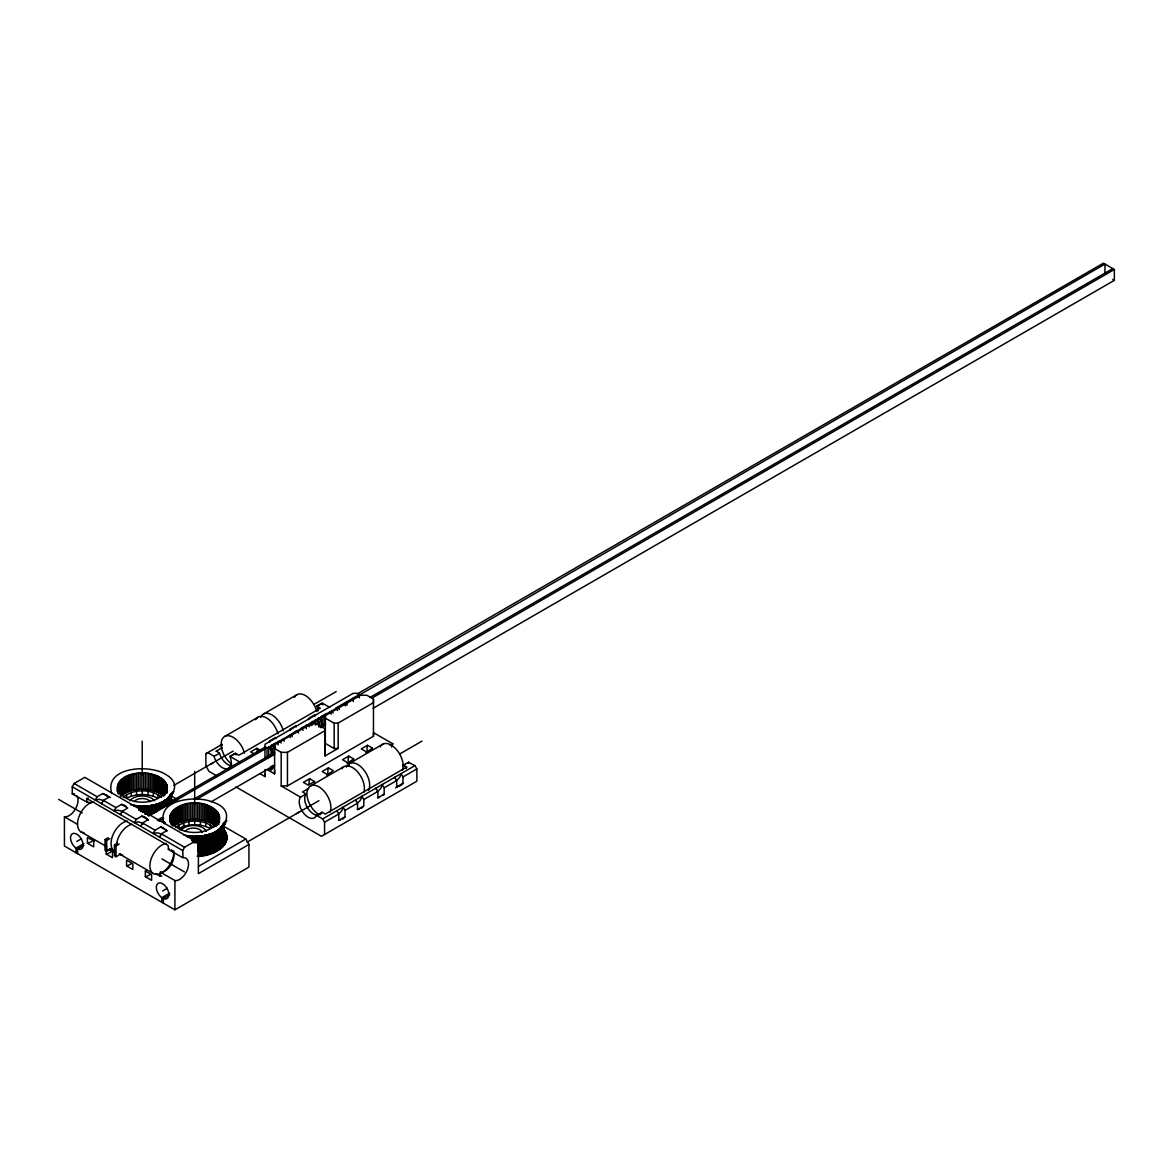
<?xml version="1.0" encoding="UTF-8"?>
<svg xmlns="http://www.w3.org/2000/svg" width="1173" height="1173" viewBox="0 0 1173 1173"><rect width="100%" height="100%" fill="white"/><g stroke="black" fill="none" stroke-linecap="round" stroke-linejoin="round"><path stroke-width="1.5" d="M139.528 810.382L138.678 805.939L130.482 804.766M143.868 812.244L143.517 806.042L138.678 805.939L139.044 810.352M143.385 812.259L143.517 806.042L145.555 813.959L145.921 805.939C162.504 807.962 188.809 786.936 165.188 774.165C149.689 764.224 103.605 766.541 111.758 793.549M148.165 815.543L148.311 805.734L148.766 815.47L148.986 806.364L151.845 805.221L151.434 813.226M150.408 773.769L157.974 776.203L163.648 779.972L163.648 796.232L157.974 792.464L150.408 790.045L150.408 773.769C137.93 771.013 115.291 774.737 117.432 791.746M152.343 813.036L152.989 805.001L152.695 812.962L152.989 805.001L150.613 806.1L150.613 815.147M153.106 805.602L152.915 812.918L153.106 805.602L156.346 804.209L154.66 805.206L154.66 812.449M156.815 810.03L157.417 803.886L155.437 805.03L155.437 810.455M161.654 794.59L161.654 778.329M166.815 798.974L166.654 804.546C164.117 799.766 169.689 793.974 167.563 803.769L167.563 798.314L170.32 796.716M170.935 794.59L171.199 802.435M171.023 794.883L171.038 802.185L171.317 793.901L171.258 802.156M187.167 836.525L193.604 837.038L193.604 842.507L193.486 836.29L184 835.249M196.258 842.493L197.108 836.246C219.512 839.428 242.298 811.1 211.902 801.804C196.551 795.353 155.701 799.077 164.147 823.783M223.295 828.768C235.905 844.032 211.814 857.067 198.31 856.07L198.31 836.188M203.061 855.557L202.211 850.982L202.211 836.525L203.061 835.66M191.917 840.63L192.269 836.246L192.519 837.053L199.249 836.892L205.378 835.249L203.823 836.246L204.234 855.352L203.252 850.806L203.252 836.349L204.234 835.469M211.902 833.431L210.143 834.531L210.143 848.988L211.902 853.328M197.636 851.422L207.826 849.736L215.656 846.378L215.817 831.833L215.817 846.29L217.577 850.718L215.216 846.642L215.216 832.185L220.729 828.71L215.656 831.921L215.553 846.451L217.577 850.718L215.979 846.202L215.817 831.833L218.413 830.323L211.301 834.062L213.911 832.654L211.932 833.812L211.932 848.284L213.911 852.536L212.797 847.903L212.943 833.329L218.413 830.323M223.838 825.719L220.641 827.83L220.363 842.625L223.295 846.232L220.744 842.185L220.744 827.727L223.838 825.719L219.981 828.534L218.545 844.34L220.729 848.592L218.046 844.751L218.046 830.279L218.677 844.237L220.729 848.592L218.339 844.516L218.339 830.059L221.418 828.138L217.577 830.631L215.729 846.32L215.759 831.848M215.817 831.833L215.817 846.29L220.685 842.229L220.847 827.61L220.641 842.287L223.295 846.232L220.847 842.067L220.744 827.727L220.744 842.185L223.325 837.551L223.325 824.883M221.932 840.586L224.805 844.325L221.8 840.762L221.8 826.335L225.231 823.783L222.093 825.865M222.357 825.396L222.313 839.912L225.231 843.68L222.43 839.736L222.357 825.323L222.357 839.868L225.231 843.68L222.093 840.323L222.43 825.279M223.119 838.182L226.242 841.657L223.031 838.358L223.369 824.766L225.612 823.123M223.706 835.425L227.019 838.196L223.676 834.853L223.588 824.282L223.647 836.041L226.961 838.9L223.676 835.704L223.325 837.478M223.339 824.795L223.339 837.346L223.662 823.138L223.369 837.419L226.477 840.982L223.222 837.903M260.245 773.843L264.981 776.57L264.981 774.209M264.981 758.946L264.981 744.254L353.19 693.331L357.266 693.331L359.305 694.504M267.019 769.473L274.599 773.857L274.599 744.928L311.798 723.462L315.948 723.565L324.774 728.668L325.053 755.94L338.176 748.359L338.176 723.052L373.469 702.671L373.469 699.064L366.885 695.266L360.624 695.266L325.346 715.633L325.346 718.14L334.173 723.242L338.176 723.052M308.778 788.315L302.517 791.922L306.08 793.974L300.537 797.156L281.183 785.925L281.183 752.348L274.599 748.55L274.599 744.928M281.183 785.925L287.444 785.925L287.444 752.348L325.053 730.632M324.774 728.668L325.053 755.94M325.346 715.633L325.346 743.447L334.173 748.55L338.176 748.359M334.173 748.55L334.173 723.242M287.444 785.925L373.469 736.248L373.469 699.064M168.604 797.083L168.34 804.722L168.296 797.523L170.906 796.1L167.974 797.919L167.974 803.344M169.909 802.464L169.924 795.206L169.924 802.42L169.982 795.147L172.842 793.549M170.642 795.455L170.672 802.64L170.701 794.033M201.155 836.642L200.7 855.865L200.7 835.982L196.624 837.053L196.419 842.478L197.108 836.246L193.486 836.29M204.234 855.352L203.559 836.276L203.662 850.733L200.818 851.158L200.862 836.686L201.888 835.836L200.554 836.745L200.7 855.865L201.888 835.836M208.735 834.458L205.084 835.982L204.982 850.454L205.084 835.982L206.507 835.015L204.278 836.158L204.278 850.616L205.378 855.132L205.29 835.909L206.507 835.015M207.826 849.736L208.735 854.34L207.489 849.839L207.577 835.337L210.861 833.798L208.677 835.015L208.677 849.487L209.806 854.017L209.19 834.809L210.861 833.798M211.536 848.446L212.914 852.947L211.243 848.563L211.301 834.062L208.999 834.912L209.806 854.017L208.251 849.619L208.251 835.147L209.806 834.135L204.732 836.056L205.378 855.132L205.084 835.982M212.606 833.519L212.43 848.05L212.548 833.519L212.518 848.006L213.911 852.536L212.313 848.108L212.313 833.651L214.864 832.229L212.68 833.46L212.606 847.976L214.6 832.522L217.577 830.836L212.768 833.402L212.606 847.976L212.606 833.519L214.864 832.229M216.081 831.613L215.861 846.217L217.416 845.176L217.533 830.675L217.548 845.103L217.577 830.631L217.533 845.132L219.981 849.149L217.753 844.971M220.363 828.167L223.295 826.349L219.952 828.593L219.952 843.064L220.128 828.402L223.295 826.349L218.764 829.634L218.677 844.237L221.418 848.035M221.8 840.762L221.726 826.452L225.231 823.783L221.932 826.129L221.858 840.674M223.706 824.062L223.706 835.044M163.692 801.364L163.531 806.951L163.428 801.584L168.34 798.461L166.185 799.561M166.082 799.678L165.95 805.235M167.636 803.681L167.651 798.241M169.469 797.787L169.455 803.226L169.704 795.617M171.229 802.097L171.258 794.839M192.269 836.246L192.46 840.66L192.533 837.023M195.129 842.507L195.011 837.082L195.906 836.29L195.774 842.507M197.797 845.015L199.249 836.892L200.7 835.982L199.615 836.848L199.513 855.982L199.454 836.862L199.454 851.319L197.944 851.451M212.914 852.947L211.052 848.651L211.243 834.106L211.257 848.534L211.536 833.974L213.911 832.654L209.205 834.853L208.911 849.399L211.243 834.106L211.243 848.563L209.19 849.281L210.861 853.68M163.164 807.156L163.267 801.672L163.311 807.053L163.34 801.614L165.188 800.587L155.862 804.913L155.862 810.323M164.953 800.529L165.232 805.778L165.364 800.265L167.592 799.018L160.408 803.197L160.29 808.637L160.217 803.27L161.522 802.405L159.543 803.578L159.543 809.003M169.367 803.373L169.411 797.86M170.012 802.317L170.041 795.03L170.041 802.259M199.249 851.349L199.513 836.085M203.472 850.777L203.34 836.305L205.378 835.249L203.472 836.305L200.92 851.158L200.92 836.701L200.92 851.158M208.735 854.34L207.284 849.897L207.372 835.381L209.806 834.135L207.826 835.279L207.68 849.78L207.68 835.308L207.533 849.809L205.304 850.396L205.304 835.938M168.413 804.649L168.501 797.215L171.962 794.839M171.302 795.074L171.243 801.54L171.331 793.842L171.273 802.596L171.199 793.901M192.284 837.038L192.079 840.63M194.982 842.507L195.011 837.082L194.835 842.522M196.595 842.478L196.624 837.053L196.507 842.478M208.941 834.912L208.677 849.487L208.941 834.912L208.911 849.399L209.087 834.853L210.143 834.531M216.697 851.202L214.439 847.082L214.395 832.595L217.577 830.836L214.879 832.375L214.63 846.95L216.697 851.202L214.879 846.847M214.439 847.082L214.6 832.522L214.63 846.95L212.68 847.918M207.372 849.839L207.577 835.337M196.859 837.053L196.771 842.478L197.108 836.246M199.249 836.892L199.513 855.982M203.34 850.762L203.472 836.305M223.618 833.402L226.961 836.114L223.544 832.918M170.672 797.449L170.803 794.209L170.73 802.508M224.805 844.325L221.726 840.924L220.759 842.111L221.8 826.335L221.111 827.17M167.109 792.244L166.757 784.634L163.648 779.972M169.88 816.364C173.208 837.478 213.809 837.683 219.6 817.874C214.6 796.526 168.721 797.699 169.821 821.98M190.964 836.95L191.067 836.188L187.797 836.613M205.172 850.396L207.489 835.381L207.533 849.809M223.588 836.056L226.844 839.589M194.923 837.097L193.941 842.493L193.912 837.038M314.232 782.362L314.525 781.555L309.628 778.725L309.203 780.954A27.683 15.982 60 0 0 309.027 783.799M326.754 775.133L333.308 770.705L328.411 767.875L327.985 770.104A27.683 15.982 60 0 0 327.824 772.963M336.71 811.452L336.842 810.719L338.777 813.989L338.777 820.396L345.038 816.775L345.038 810.382L343.103 807.097L342.971 807.845A21.041 12.141 60 0 1 339.114 813.314M353.381 759.767L353.659 758.96L348.762 756.13L348.337 758.359A27.683 15.982 60 0 0 348.176 761.204M355.492 800.616L355.639 799.869L357.56 803.153L357.56 809.546L363.821 805.924L363.821 799.531L361.9 796.247L361.753 796.995A21.041 12.141 60 0 1 357.912 802.479M372.164 748.917L372.442 748.11L367.545 745.28L367.12 747.509A27.683 15.982 60 0 0 366.958 750.368M375.844 788.857L375.99 788.109L377.911 791.394L377.911 797.787L384.172 794.18L384.172 787.787L382.251 784.502L382.105 785.25A21.041 12.141 60 0 1 376.797 791.364M394.627 778.022L394.773 777.274L396.709 780.558L396.709 786.951L395.785 787.992M169.029 797.904L166.287 799.531L166.243 804.986L166.258 799.502L167.563 798.314L167.578 803.725M220.744 842.185L220.641 827.83M167.109 788.623C159.645 806.98 122.696 806.936 117.403 787.127M223.002 825.851L223.046 838.387L223.222 825.249M145.921 805.939L144.47 806.804L144.47 812.229M148.986 806.364L146.86 806.643L146.904 813.857L147.124 805.851L146.625 813.886M347.105 763.388L353.659 758.96M365.903 752.538L372.442 748.11M402.72 766.409A12.624 7.287 60 0 0 403.248 765.514L406.664 767.083L325.258 814.091L321.959 812.185L316.358 815.675A12.624 7.287 60 0 1 304.13 813.813A12.624 7.287 60 0 1 300.449 797.259L300.596 797.141M321.959 812.185L321.842 812.508A12.624 7.287 60 0 1 321.314 813.417M235.949 786.936L321.446 836.29L416.87 781.189L416.87 768.901L414.949 765.617L408.659 762.391A12.624 7.287 60 0 1 408.131 763.286M406.664 767.083L406.635 767.157A17.038 9.839 60 0 1 406.122 768.579M226.242 841.657L223.002 838.519L222.357 839.868L222.973 825.704L223.075 838.27M219.952 828.593L220.04 842.947L222.709 846.847L219.835 843.182L220.128 828.402M90.746 803.402A12.624 7.287 -60 0 0 87.095 802.229L72.257 793.93L72.257 786.804L74.134 783.491L84.779 777.347L198.369 842.932M104.03 793.828L102.667 793.564L97.124 796.76L95.248 800.074L95.966 799.825A21.041 12.141 -60 0 1 103.928 801.364M110.291 797.449L108.928 797.185L103.4 800.382L101.508 803.696L102.227 803.446M126.435 806.76A27.683 15.982 -60 0 0 122.828 804.678L121.449 804.414L115.922 807.611L114.045 810.924L114.763 810.675A21.041 12.141 -60 0 1 122.71 812.215M121.449 804.414L127.71 808.021L122.183 811.232L120.306 814.531L121.024 814.282M148.209 820.147A27.683 15.982 -60 0 0 143.179 816.423L141.801 816.159L136.273 819.355L134.396 822.669L135.115 822.42A21.041 12.141 -60 0 1 143.062 823.974M141.801 816.159L148.077 819.78L142.534 822.977L140.657 826.291L141.376 826.041M163.883 828.109A27.683 15.982 -60 0 0 161.962 827.273L160.598 827.009L155.056 830.205L153.179 833.519L153.898 833.27A21.041 12.141 -60 0 1 161.845 834.809M160.598 827.009L166.859 830.631L161.317 833.827L159.44 837.141L160.158 836.892M161.83 875.996A17.038 9.839 -60 0 1 160.334 876.26L160.334 872.14L175.07 880.63A12.624 7.287 -60 0 0 187.563 869.164A12.624 7.287 -60 0 0 183.061 857.639L182.724 850.572L184.601 847.258L195.246 841.114M162.05 807.801L162.05 802.376L162.109 807.757L162.226 802.273L164.308 801.071L162.49 802.127L162.49 805.748M146.904 806.613L146.86 813.871L147.124 805.851M190.686 836.921L191.067 836.188L191.434 836.994M221.111 841.642L221.726 826.452L221.565 841.026M221.345 826.862L221.345 841.32M345.038 816.775L344.129 817.83A27.683 15.982 60 0 1 342.443 819.077M383.263 795.221L384.172 794.18M395.58 780.514A21.041 12.141 60 0 0 400.887 774.4L401.034 773.652L402.969 776.937L402.969 783.329L402.046 784.385A27.683 15.982 60 0 1 396.313 786.878M148.648 806.423L148.531 815.499L148.443 806.452L149.499 805.587M306.006 793.989L305.918 794.092A12.624 7.287 60 0 0 307.253 807.317A12.624 7.287 60 0 0 318.015 815.264M150.672 805.411L148.766 806.423M222.709 826.965L218.677 829.78L221.418 828.138M219.776 843.167L218.647 844.208L218.545 829.883L218.471 844.384L218.574 829.81M156.537 811.907L156.288 804.766L156.42 811.951L156.288 804.766L157.417 803.886L156.698 810.074L156.698 804.605L160.525 802.801L159.147 803.74L159.015 809.209M151.845 805.221L149.499 806.276L149.499 815.308M219.659 828.812L219.659 843.27M224.16 823.065L226.477 821.085L224.307 822.669M150.408 790.045C140.584 788.285 129.397 789.312 121.406 795.807L121.406 779.546M216.037 810.206L216.037 826.481C204.381 817.097 185.701 817.097 173.795 826.056L173.795 809.781M224.424 822.244L226.682 820.396M154.895 812.42L154.895 805.191L156.346 804.209M151.889 813.138L151.889 805.91L154.118 804.766M123.121 797.244C133.722 788.652 150.877 788.652 161.478 797.244M175.51 827.493C186.111 818.901 203.266 818.901 213.867 827.493M218.046 830.279L217.65 845.044M155.247 804.502L152.915 805.69M206.301 835.689L207.636 834.736M171.683 793.051L173.853 791.526M171.419 793.681L173.56 792.215M162.827 805.558L163.267 801.672M193.604 837.082L195.906 836.29L195.29 842.507M170.364 795.543L172.416 794.194M222.753 825.792L224.805 824.443M221.301 827.038L224.351 825.088M156.815 804.605L158.487 803.549M160.525 802.801L158.854 803.857L158.854 809.282M159.513 803.197L157.446 804.326L157.446 809.751M162.226 802.273L162.255 807.669M169.704 797.317L166.654 799.121M210.817 848.695L211.008 834.164L212.914 833.05M222.093 827.552L219.278 829.252L219.278 843.71L222.093 847.449M162.475 801.98L159.924 803.402L159.924 808.827L160.217 803.27M217.196 845.322L217.342 830.777L219.981 829.267M163.692 806.789L163.868 801.247L166.83 799.561M216.433 831.364L219.219 829.81M224.805 736.38L258.295 717.026M263.588 713.961L297.077 694.621M216.946 775.969L209.029 771.394L205.905 765.969L205.905 753.682L222.034 744.43L222.181 745.339M216.213 751.219L222.445 747.494M205.905 753.682L207.841 752.626L213.999 756.189L219.6 753.491A12.624 7.287 60 0 0 231.301 765.72M210.583 764.166L233.119 751.145M314.247 704.255L336.211 691.571M76.788 841.422L81.523 838.695M173.883 785.367L213.266 762.626M213.999 756.189L214.131 756.658A12.624 7.287 60 0 0 226.345 768.901A12.624 7.287 60 0 0 230.04 756.6L235.362 753.154L238.925 755.207L320.332 708.199L316.769 706.146L322.179 703.023L329.804 707.436M229.952 756.409L235.524 753.447A12.624 7.287 60 0 1 236.037 754.943M316.769 706.146L322.34 703.316A12.624 7.287 60 0 1 322.868 704.826M76.01 852.742L76.01 848.152L83.884 843.607M77.579 853.636L77.579 849.032L83.884 845.396M170.906 796.1L168.194 797.669L168.194 804.898M160.965 802.875L166.023 800.074M260.553 750.397L256.887 748.271L250.626 751.893L254.292 754.019M111.376 848.563L106.611 851.305L105.057 850.41L105.057 839.56L108.224 837.727M147.901 814.824L265.362 747.01M357.413 693.859L1103.397 263.177L1114.35 269.497L1114.35 280.347L373.131 708.287M105.057 839.56L106.611 840.469L109.793 838.636M149.47 815.719L265.333 748.829M264.981 746.615L267.019 747.788L269.204 747.069L271.095 750.324L271.095 755.647M274.218 753.828L274.218 748.506C273.236 742.67 267.503 745.984 272.415 749.547L272.415 754.869M281.183 743.037L279.936 740.867L273.206 744.21L274.922 746.658M309.364 726.776L308.118 724.606L301.388 727.949L303.103 730.383M314.291 723.932L312.575 721.483L308.118 724.606M321.182 726.717L321.182 721.395C320.214 715.559 314.481 718.873 319.393 722.436L318.059 723.198C317.077 717.363 311.344 720.677 316.255 724.24M324.32 724.914L324.32 719.592C323.337 713.756 317.604 717.07 322.516 720.633L322.516 725.955M331.285 714.122L330.038 711.952L323.293 715.295L325.654 718.814L324.32 719.592M359.466 697.847L358.22 695.677L356.416 696.176L335.83 708.067L337.545 710.501M269.204 747.069L270.538 746.292M272.341 745.251L273.676 744.488M284.321 741.233L283.06 739.063L279.936 740.867M290.581 737.612L289.32 735.456L283.06 739.063M289.32 735.456L296.916 730.53L298.646 732.964M297.385 730.794L301.857 728.213M313.044 721.762L314.379 720.984M316.182 719.943L317.502 719.181M319.305 718.14L320.64 717.377M322.443 716.336L323.763 715.559M330.038 711.952L336.299 708.331M271.095 750.324L272.415 749.547M274.218 748.506L275.552 747.744M321.182 721.395L322.516 720.633M120.775 853.988L116.01 856.73L114.441 855.835L114.441 844.985L117.623 843.152M157.299 820.25L162.065 817.493M193.809 799.165L274.746 752.436M319.188 726.776L325.537 723.111M369.979 697.451L1112.781 268.602M114.441 844.985L116.01 845.894L119.177 844.061M158.868 821.144L163.619 818.402M196.961 799.15L274.731 754.254M320.757 727.685L325.522 724.929M371.548 698.36L1114.35 269.497M211.243 801.76L274.731 765.104M268.734 768.491L271.095 769.84L272.415 769.077L272.415 765.529M309.628 778.725L303.367 782.347L308.264 785.162L314.525 781.555M328.411 767.875L322.15 771.497L327.047 774.327M348.762 756.13L342.501 759.737L347.399 762.567M367.545 745.28L361.284 748.902L366.181 751.717M310.596 785.91L344.085 766.555M349.378 763.506L382.867 744.151M346.358 766.614L349.481 764.811M390.125 745.427L392.896 743.858L373.469 732.641L373.469 736.248M198.398 866.407L245.802 839.032L248.94 844.457L248.94 867.082L174.894 909.823L64.427 846.041L64.427 816.775L77.521 824.355M296.388 813.71L318.909 800.675M400.037 753.799L422.001 741.101M162.592 890.952L167.314 888.225M247.078 842.17L299.056 812.156M248.94 844.457L198.369 873.65L198.516 836.906M161.801 902.272L161.801 897.697L169.674 893.137M163.37 903.166L163.37 898.562L169.674 894.926M403.365 765.177L408.776 762.054M316.475 815.352L322.648 818.915L414.949 765.617M324.569 834.487L324.569 822.2L338.777 813.989M345.038 810.382L357.56 803.153M363.821 799.531L377.911 791.394M384.172 787.787L396.709 780.558M402.969 776.937L416.87 768.901M396.709 786.951L402.969 783.329M167.592 799.018L165.144 800.426L165.085 805.895L165.261 800.323M163.164 801.731L165.188 800.587L163.59 801.482M165.95 799.81L168.34 798.461L165.657 800.045L165.657 805.47M167.446 798.461L167.123 805.924M220.099 745.485L222.034 744.43M214.747 832.434L214.483 847.023M159.015 803.784L158.883 809.253M157.959 794.605L157.959 798.226C148.326 793.256 136.273 793.256 126.64 798.226L126.64 794.605M210.348 824.854L210.348 828.461C200.715 823.505 188.662 823.505 179.029 828.461L179.029 824.854M144.719 805.998L143.517 806.042L146.86 806.643L134.323 806.203M94.529 841.07L87.418 837.61L87.418 843.255L89.573 842.522A27.683 15.982 -60 0 0 92.124 841.232M106.215 849.868L106.215 854.105L108.356 853.358A27.683 15.982 -60 0 0 110.907 852.082M126.567 865.865L132.828 869.472L132.828 863.812L126.567 860.205L126.567 865.865L128.707 865.117A27.683 15.982 -60 0 0 131.259 863.827M146.2 870.894L145.349 871.055L145.349 876.7L147.49 875.952A27.683 15.982 -60 0 0 150.041 874.677M140.13 810.411C137.974 803.842 145.848 807.127 142.534 812.273L142.578 806.833L142.739 812.259M162.05 802.376L161.83 807.86M154.895 805.191L153.604 805.47L153.604 812.713M215.861 831.76L215.861 846.217L218.413 850.205M151.082 806.056L151.082 813.3M158.722 803.872L158.428 809.399M107.784 849.355L113.326 851.906M72.257 793.93L72.594 793.857A12.624 7.287 -60 0 1 74.603 794.062M86.758 802.288L86.758 798.476L168.164 845.484L168.501 849.237A12.624 7.287 -60 0 1 169.557 849.237M392.896 743.858L392.838 743.873A12.624 7.287 60 0 0 391.591 747.098M201.155 836.672L203.34 836.305L203.002 850.821M134.792 806.276L133.927 805.411L138.575 806.701M190.363 836.906L189.865 836.085M86.758 798.476L86.831 798.461A17.038 9.839 -60 0 1 88.312 798.212M152.607 812.977L152.593 805.748L153.898 812.669L153.883 805.411M154.983 805.133L155.144 812.346M188.003 836.642L187.489 835.836L187.636 836.598M197.108 856.129L198.31 856.07M281.183 752.348L287.444 752.348M138.414 806.687L137.476 805.851M146.625 806.657L146.39 813.871M135.745 806.394L135.1 805.587M145.555 806.745L145.247 813.945M201.038 851.129L201.888 855.718M141.215 810.455L141.215 806.789L140.921 810.396M160.378 872.199L160.51 872.228A12.624 7.287 -60 0 0 171.287 864.457A12.624 7.287 -60 0 0 172.798 851.173M136.625 806.481L136.288 805.734M77.579 849.032L77.799 849.135A8.856 5.117 60 0 0 83.034 844.501A8.856 5.117 60 0 0 76.89 834.238A8.856 5.117 60 0 0 70.571 837.082L70.541 838.006A8.856 5.117 60 0 0 75.351 847.624L76.01 848.152M163.37 898.562L163.59 898.665A8.856 5.117 60 0 0 168.839 894.031A8.856 5.117 60 0 0 162.68 883.768A8.856 5.117 60 0 0 156.361 886.612L156.332 887.55A8.856 5.117 60 0 0 161.141 897.154L161.801 897.697M1112.781 279.438L1114.35 280.347M358.22 695.677L1104.951 264.072L1104.951 273.118M271.872 766.673L274.218 768.036M229.879 756.321L239.893 762.098M216.184 751.116L219.483 753.022M170.012 795.279L177.915 799.839M223.706 826.276L245.802 839.032M102.667 793.564L108.928 797.185M74.134 783.491L97.124 796.76M103.4 800.382L115.922 807.611M122.183 811.232L136.273 819.355M142.534 822.977L155.056 830.205M161.317 833.827L184.601 847.258M72.257 786.804L182.724 850.572M168.164 849.296L182.724 857.698M58.65 799.4L82.198 812.977M161.859 858.9L184.41 871.906M155.642 873.548L160.334 876.26M80.878 831.774L106.787 846.715M109.822 848.46L114.397 851.099M119.705 854.164L153.223 873.489M145.349 871.055L151.61 874.662L151.61 880.322L145.349 876.7M87.418 843.255L93.693 846.877L93.693 841.217M106.215 854.105L112.476 857.727L112.476 852.067M135.613 806.394L133.927 805.411L135.247 806.35M170.217 799.942L173.223 801.745M170.364 799.092L172.842 801.086L170.759 799.707M223.149 829.941L225.231 831.334M223.5 830.572L225.612 831.994M223.808 831.188L225.949 832.669L223.72 831.012M170.349 800.206L172.49 801.687M223.002 831.056L226.242 833.343L223.984 831.598M163.135 821.774L165.305 823.299M223.222 831.672L226.477 834.032M162.9 821.085L165.07 822.669M222.943 830.939L226.242 833.343M226.682 834.721L223.486 832.639M226.961 836.114L223.647 833.534L227.019 838.196L223.72 835.147M223.706 834.164L227.019 836.804M223.72 834.795L227.049 837.507M226.961 838.9L223.662 835.909L223.647 823.197M226.682 840.293L223.295 837.639L223.486 823.607M222.738 839.135L225.949 842.346M222.43 839.736L225.612 843.006M221.301 841.496L224.351 844.971M170.906 798.534L172.416 800.426M187.489 835.836L188.223 836.672M223.838 845.616L220.847 842.067L220.993 827.332M174.938 880.6L174.894 909.823M64.427 816.775L64.603 816.848A12.624 7.287 -60 0 0 75.38 809.091A12.624 7.287 -60 0 0 76.89 795.793M142.3 810.47L142.3 806.056L142.901 812.259M188.677 835.982L189.293 836.804M222.709 846.847L219.952 843.064L219.835 828.71M217.386 845.249L219.981 849.149M219.219 849.692L216.697 845.733L216.829 831.1M322.648 818.915L324.569 822.2M344.363 703.683L345.61 705.853M338.088 707.29L339.349 709.46M331.827 710.911L333.088 713.081M309.921 723.565L311.168 725.735M291.124 734.415L292.385 736.585M215.803 851.671L213.633 847.507L213.633 833.035L213.354 847.58M212.797 847.903L214.864 852.111M316.842 706.234L316.93 706.439A12.624 7.287 60 0 1 318.074 710.897M170.613 800.822L171.009 802.053M139.88 805.998L140.13 806.804L138.678 805.939L139.895 806.789L140.775 811.628M207.636 854.633L206.301 850.161L206.272 835.645M142.3 806.056L142.651 812.259L142.578 806.833M205.304 850.396L206.507 854.897M315.097 715.97L314.819 714.826L308.543 718.448L308.836 719.592M296.314 726.82L296.021 725.676L289.76 729.298L290.054 730.442M275.963 738.579L275.67 737.436L269.409 741.043L269.702 742.186M256.887 748.271L257.18 749.415A21.041 12.141 60 0 1 257.547 751.849M141.097 806.042L141.215 806.833M163.428 801.584L164.073 806.569L164.044 801.115M168.883 804.018L168.457 797.361L168.355 804.707M150.965 813.314L150.862 806.1L150.862 813.329M148.678 815.484L148.311 805.734L147.695 813.783M142.358 810.47L142.065 806.804L142.065 810.426M139.954 810.411L139.807 806.775L139.822 810.382M152.695 805.734L152.798 812.948M217.386 830.777L217.533 845.132M222.327 825.425L222.357 839.868L222.503 824.986M171.214 794.106L171.229 801.35M171.053 795.045L171.067 802.303M168.296 797.523L168.296 804.737M353.278 697.979L353.278 701.601M347.017 701.601L347.017 705.208M325.097 714.254L325.097 717.876M321.974 716.058L321.974 721.483M319.393 722.436L319.393 725.984M318.836 717.876L318.836 726.908M315.713 719.679L315.713 725.105M312.575 721.483L312.575 725.105M306.314 725.105L306.314 728.712M278.133 741.365L278.133 744.987M274.599 770.236L274.599 773.857M271.872 744.987L271.872 754.019M271.095 766.292L271.095 769.84M268.734 746.79L268.734 757.641M267.019 747.788L267.019 756.82M264.981 769.517L264.981 776.57M222.811 824.326L222.811 838.798M222.738 824.487L222.577 839.282M219.41 815.865L219.498 822.493M219.512 828.944L219.366 843.534M219.146 814.868L219.146 822.112M219.043 829.37L218.896 843.974M218.75 813.901L218.75 824.736M218.237 812.933L218.237 823.783M217.621 811.995L217.621 824.648M217.02 830.983L217.02 845.44M216.888 811.086L216.888 825.557M216.638 831.232L216.433 845.821M216.257 831.496L216.257 845.953M215.099 809.37L215.099 825.645M214.043 808.564L214.043 824.839M214.219 832.683L214.014 847.243M213.809 832.889L213.809 847.346M213.574 833.006L213.574 847.463M213.134 833.226L213.134 847.683M212.899 807.816L212.899 824.076M211.683 807.097L211.683 823.373M211.243 834.106L211.111 848.592M210.597 834.311L210.597 848.768M210.363 806.438L210.363 822.713M210.348 834.399L210.348 848.856M210.099 834.487L210.099 848.944M209.835 834.575L209.835 849.032M209.6 834.663L209.6 849.135M209.381 834.751L209.381 849.208M208.97 805.836L208.97 822.112M207.518 805.294L207.518 821.569M207.049 835.455L207.049 849.926M206.8 835.513L206.8 849.985M206.536 835.587L206.536 850.044M205.993 804.81L205.993 821.071M205.993 835.719L205.993 850.19M205.759 822.816L205.759 826.437M205.73 835.792L205.73 850.249M205.495 835.85L205.495 850.308M204.425 804.385L204.425 820.645M202.797 804.018L202.797 820.294M202.753 836.393L202.753 850.85M202.474 836.437L202.474 850.894M202.181 836.481L202.181 850.938M201.888 836.525L201.888 850.982M201.624 836.569L201.624 851.026M201.36 836.613L201.36 851.07M201.14 803.725L201.14 820M200.422 821.54L200.422 825.162M199.439 803.505L199.439 819.766M198.765 836.892L198.765 851.349M198.222 836.921L198.222 851.378M197.929 836.935L197.929 851.407M197.724 803.344L197.724 819.619M197.636 836.965L197.636 842.39M197.343 836.979L197.343 842.405M197.093 836.994L197.093 842.419M195.994 803.256L195.994 819.531M194.689 771.423L194.689 804.883M194.689 821.1L194.689 824.722M194.689 836.305L194.689 842.522L194.454 837.053M194.249 803.241L194.249 819.516M194.19 837.053L194.19 842.478M193.31 837.023L193.31 842.449M193.017 837.023L193.017 842.449M192.768 837.023L192.768 840.63M192.519 803.3L192.519 819.56M190.788 803.417L190.788 819.692M189.088 803.608L189.088 819.883M188.956 821.54L188.956 825.162M187.401 803.872L187.401 820.132M185.759 804.194L185.759 820.47M184.161 804.59L184.161 820.851M183.618 822.816L183.618 826.437M182.607 805.045L182.607 821.305M181.126 805.558L181.126 821.833M179.704 806.13L179.704 822.405M178.355 806.76L178.355 823.035M177.079 807.449L177.079 823.725M175.891 808.182L175.891 824.458M174.792 808.959L174.792 825.235M172.9 810.646L172.9 825.103M172.108 811.54L172.108 825.997M171.434 812.464L171.434 823.314M170.862 813.417L170.862 824.267M170.422 795.895L170.349 801.658L169.982 795.147L169.865 802.581M170.422 814.385L170.422 821.613M170.085 815.367L170.085 820.792M169.279 796.203L169.337 803.446M169.176 796.32L169.073 803.696M168.956 796.614L168.912 804.018M168.721 796.922L168.604 804.311M167.021 785.617L166.903 793.241M166.977 798.828L166.977 806.056M166.757 784.634L166.757 791.863M166.361 783.652L166.361 792.684M166.507 799.268L166.375 804.81M165.848 782.684L165.848 793.535M165.232 781.761L165.232 794.414M165.041 800.47L164.997 805.954M164.807 800.616L164.631 806.159M164.499 780.837L164.499 795.309M164.44 800.851L164.44 806.276M164.249 800.983L164.308 806.438M163.56 801.452L163.428 807.009M162.71 779.121L162.71 795.397M161.625 802.537L161.625 807.962M161.419 802.64L161.244 808.212M161.185 802.757L160.965 808.285M160.745 802.977L160.745 808.402M160.51 777.567L160.51 793.842M160.554 803.08L160.554 808.505M159.293 776.849L159.293 793.124M158.208 804.062L158.208 809.487M157.974 776.203L157.974 792.464M157.959 804.15L157.959 809.575M157.71 804.238L157.754 809.707M157.211 804.414L157.211 809.839M156.991 804.502L156.801 810M156.581 775.588L156.581 791.863M155.129 775.045L155.129 791.32M154.411 805.265L154.411 812.508M154.147 805.338L154.147 812.566M153.604 774.561L153.604 790.837M153.37 792.567L153.37 796.188M153.34 805.543L153.34 812.772M152.035 774.136L152.035 790.411M150.364 806.144L150.364 815.176M150.085 806.188L150.085 815.22L148.531 806.452L148.502 815.499L148.326 806.481L148.326 815.514M149.235 806.32L149.235 815.352M148.751 773.476L148.751 789.752M148.033 791.291L148.033 794.913M147.05 773.256L147.05 789.532M146.126 806.657L146.126 813.886M145.833 806.672L145.833 813.901M145.335 773.095L145.335 789.37M145.54 806.701L145.54 813.93M144.953 806.731L144.953 813.959M144.704 806.745L144.704 812.171M143.605 773.007L143.605 789.282M142.226 741.131L142.226 774.591M142.3 790.866L142.3 794.473M141.86 772.992L141.86 789.268M141.801 806.804L141.801 810.411M141.522 806.789L141.522 810.411M140.628 806.775L140.628 810.396M140.379 806.775L140.379 810.382M140.13 773.051L140.13 789.312M138.399 773.168L138.399 789.444M136.698 773.359L136.698 789.634M136.567 791.291L136.567 794.913M135.012 773.623L135.012 789.884M133.37 773.945L133.37 790.221M131.772 774.341L131.772 790.617M131.229 792.567L131.229 796.188M130.218 774.796L130.218 791.071M128.737 775.309L128.737 791.584M127.314 775.881L127.314 792.156M125.966 776.526L125.966 792.787M124.69 777.2L124.69 793.476M123.502 777.934L123.502 794.209M122.403 778.725L122.403 794.986M120.511 780.397L120.511 796.672M119.719 781.291L119.719 793.945M119.045 782.215L119.045 793.065M118.488 783.168L118.488 794.018M118.033 784.136L118.033 793.183M117.696 785.118L117.491 791.54M116.01 845.894L116.01 856.73M106.611 840.469L106.611 851.305M404.846 765.133A12.624 7.287 60 0 1 402.676 764.899M340.507 819.912A27.683 15.982 60 0 1 338.381 820.323M320.654 814.15A12.624 7.287 60 0 1 319.877 814.707M359.305 809.062A27.683 15.982 60 0 1 357.178 809.473M362.912 806.98A27.683 15.982 60 0 1 361.225 808.226M379.656 797.317A27.683 15.982 60 0 1 377.53 797.728M260.699 717.333A16.95 9.795 60 0 1 272.136 715.031A16.95 9.795 60 0 1 283.265 730.852M294.467 697.349A16.95 9.795 60 0 1 305.992 695.912A16.95 9.795 60 0 1 316.739 711.498M231.755 764.107A16.95 9.795 60 0 1 221.14 744.694A16.95 9.795 60 0 1 230.978 736.292A16.95 9.795 60 0 1 244.483 753.271M255.699 719.767A16.95 9.795 60 0 1 267.209 718.331A16.95 9.795 60 0 1 277.957 733.917M346.49 766.863A16.95 9.795 60 0 1 362.325 768.183A16.95 9.795 60 0 1 368.601 790.309M380.272 746.878A16.95 9.795 60 0 1 380.595 746.292M381.386 745.28A16.95 9.795 60 0 1 396.826 749.972A16.95 9.795 60 0 1 402.383 770.324M319.056 814.605A16.95 9.795 60 0 1 307.003 792.244A16.95 9.795 60 0 1 321.754 788.872A16.95 9.795 60 0 1 330.112 812.083M341.827 768.711A16.95 9.795 60 0 1 357.032 771.233A16.95 9.795 60 0 1 363.85 792.054M115.511 851.642A16.95 9.78 -60 0 1 112.652 835.616A16.95 9.78 -60 0 1 127.314 821.115M83.87 832.654A16.95 9.78 -60 0 1 78.606 817.742A16.95 9.78 -60 0 1 93.781 801.789M173.809 850.968A16.95 9.78 -60 0 1 160.994 873.211A16.95 9.78 -60 0 1 150.173 862.668A16.95 9.78 -60 0 1 166.141 843.504M122.696 855.044A16.95 9.78 -60 0 1 119.191 853.797M116.435 844.883A16.95 9.78 -60 0 1 131.904 824.296M181.302 830.132A13.284 7.668 0 0 1 194.615 825.557A13.284 7.668 0 0 1 206.375 831.364M171.39 849.839A12.624 7.287 -60 0 1 172.152 850.41M185.29 831.246A8.856 5.117 0 0 1 194.63 828.138A8.856 5.117 0 0 1 202.255 832.537M105.966 794.664A27.683 15.982 -60 0 1 109.074 797.552M134.045 801.687A8.856 5.117 0 0 1 142.226 798.534A8.856 5.117 0 0 1 150.408 801.687M165.569 829.355A27.683 15.982 -60 0 1 166.991 830.997M183.78 824.722A15.498 8.944 0 0 1 179.381 829.883M129.998 800.646A13.284 7.668 0 0 1 142.344 795.968A13.284 7.668 0 0 1 154.543 800.778M149.821 806.276L149.821 815.323L149.792 806.232M165.158 800.397L165.144 805.836L165.158 800.397M199.014 836.906L199.014 851.363L199.117 836.877M218.545 829.883L218.545 844.34L218.501 829.898M167.563 798.344L167.519 803.813L167.563 798.344M200.862 836.686L200.715 851.187L200.92 836.701M226.477 821.085L224.19 822.977L226.477 821.085M144.147 806.804L144.03 812.229L144.147 806.804M151.2 813.256L151.126 806.042L151.141 813.27M139.734 810.382L139.69 806.775L139.69 810.382M152.563 812.992L152.49 805.778L152.49 813.006"/></g></svg>
